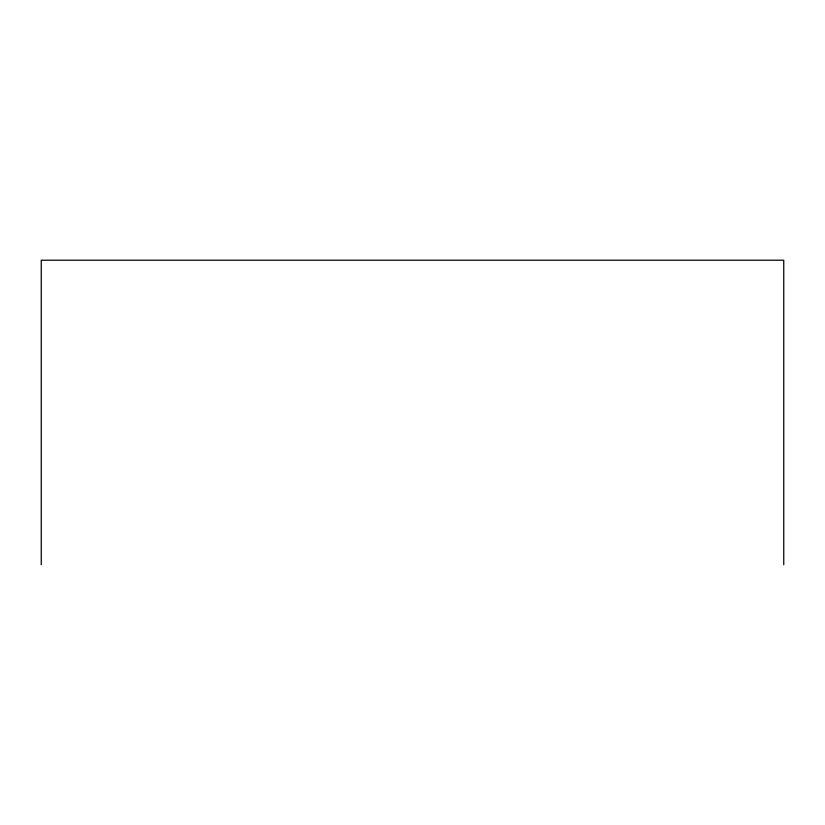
<?xml version="1.0" encoding="UTF-8"?>
<svg xmlns="http://www.w3.org/2000/svg" width="825" height="825" viewBox="0 0 825 825"><rect width="100%" height="100%" fill="white"/><g stroke="black" fill="none" stroke-linecap="round" stroke-linejoin="round"><path stroke-width="1.24" d="M783.75 564.785L783.75 260.215L41.25 260.215L41.25 564.785"/></g></svg>
